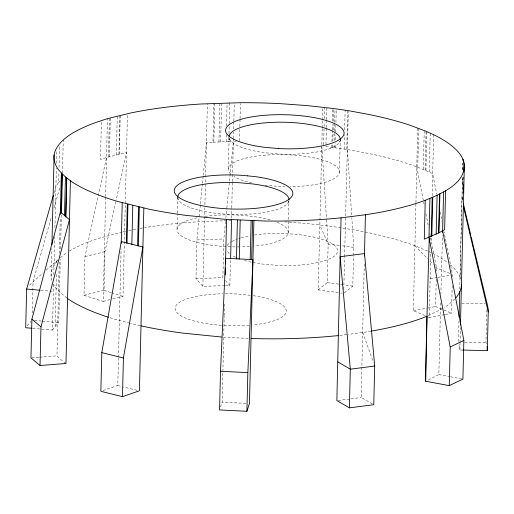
<?xml version="1.0" encoding="UTF-8"?>
<svg xmlns="http://www.w3.org/2000/svg" width="514" height="514" viewBox="0 0 514 514"><rect width="100%" height="100%" fill="white"/><g stroke="black" fill="none" stroke-linecap="round" stroke-linejoin="round"><path stroke-width="0.39" stroke-dasharray="2.57 1.93" d="M105.646 197.408L103.205 301.455L84.007 295.267L84.951 256.595L106.514 157.528L107.465 118.663M105.666 196.605L106.514 157.528L126.521 152.568L116.164 200.152M372.438 403.946L361.162 397.438L364.304 262.339M425.104 315.59L413.378 310.694L415.916 203.473M415.935 202.677L417.696 127.935M462.992 350.06L459.857 349.983L459.908 347.676L459.118 343.802M32.286 313.09L33.057 281.524L51.406 217.114M51.149 276.59L51.837 248.551M32.78 328.35L52.46 330.084L53.597 283.445M53.816 274.682L54.728 236.459M54.934 227.702L56.36 168.065M56.476 163.304L56.784 150.615M52.46 330.084L55.165 326.364L56.463 273.429M56.713 263.001L56.752 261.395L57.774 260.354M53.951 193.206L55.917 186.306L58.68 182.502L58.937 172.19M59.052 167.429L59.553 146.805M65.978 363.494L60.973 359.704L56.945 355.836L59.206 262.179M59.412 253.415L60.254 217.557M55.165 326.364L58.731 322.721L60.279 259.358M62.464 173.224L63.273 139.911M101.367 122.203L100.461 159.481L106.514 157.528M110.857 292.511L104.014 290.307L104.959 251.635L115.991 200.929M108.454 157.033L109.405 118.169M109.379 156.796L110.33 117.931M116.312 154.984L117.263 116.119M118.94 154.296L119.89 115.432M119.293 154.2L120.237 115.335M103.057 390.544L117.796 385.461L118.458 358.187M118.483 357.384L121.105 248.776M112.797 298.846L123.026 296.437L127.466 113.703M177.067 228.884L177.439 213.875M177.458 213.085L177.863 196.496M224.811 285.585L202.895 286.388L195.969 278.601L196.913 239.929L200.344 204.803M202.895 286.388L204.816 207.874M204.9 204.688L205.568 177.6M205.587 176.803L207.386 103.68M203.236 175.268L206.435 142.545L212.963 142.179L213.914 103.314M213.856 142.153L214.807 103.288M218.945 141.986L219.896 103.121M220.634 141.928L221.585 103.063M225.55 221.425L223.834 238.984L222.89 277.656L195.969 278.601M226.154 141.748L226.327 134.61M226.539 125.885L227.104 102.884M220.493 407.094L222.112 402.128L222.838 372.451M222.858 371.648L224.207 316.438M224.226 315.641L224.515 303.69M212.963 142.179L228.807 141.658L228.903 137.694M229 133.73L229.238 124.215M229.257 123.418L229.758 102.794M228.357 168.624L229.148 136.236M225.53 285.572L229.874 285.514L230.503 259.846M232.399 181.474L233.414 139.223M233.433 138.427L233.587 132.079M233.664 128.911L233.838 121.773M233.857 120.976L234.3 102.736M231.518 218.154L231.75 208.581M231.769 207.784L232.379 182.271M239.498 140.778L239.826 127.292M239.845 126.495L240.025 119.357M240.044 118.567L240.411 103.494M288.148 232.881L288.457 220.243M288.476 219.452L288.939 200.492M338.334 292.62L318.211 289.941L321.809 146.092M321.848 144.505L322.233 128.641M322.252 127.845L322.432 120.706M322.451 119.916L322.721 108.814M323.653 144.723L324.083 127.273M324.103 126.483L324.218 121.722M324.295 118.548L324.565 107.445M326.377 128.352L325.927 146.593L347.4 149.516L367.78 153.3A205.298 58.994 1.4 0 1 408.971 164.075L417.76 167.191L432.672 173.591L436.662 193.964M326.396 127.556L326.57 120.417M326.589 119.627L326.878 107.728M318.211 289.941L327.206 282.694L328.15 244.022L326.602 220.133M331.813 147.312L331.871 144.929M331.948 141.761L332.217 130.652M332.237 129.862L332.372 124.311M332.449 121.137L332.764 108.448M332.738 147.422L332.815 144.254M332.892 141.08L333.091 133.145M333.168 129.978L333.303 124.42M333.38 121.253L333.689 108.563M334.055 147.634L334.151 143.669M334.228 140.495L334.447 131.77M334.466 130.98L334.659 123.045M334.678 122.255L335.006 108.769M335.308 147.775L335.424 143.014M335.501 139.847L335.616 135.086M335.693 131.912L335.848 125.57M335.925 122.396L336.259 108.91M339.433 172.62L340.223 140.232A55.615 15.979 1.4 0 1 278.582 153.988L265.031 152.748A55.615 15.979 1.4 0 1 229.257 138.247M344.187 149.092L344.534 134.816M344.65 130.055L345.138 110.227M346.77 149.439L347.721 110.574M343.795 289.446L344.579 257.366M344.598 256.563L348.331 111.448M344.303 292.967L352.797 286.118L353.529 256.133M353.548 255.342L353.741 247.446L351.833 217.987M417.76 167.191L418.711 128.327M423.279 169.414L424.211 131.346M425.11 170.147L426.061 131.282M425.939 170.5L426.883 131.635M429.306 172.042L430.257 133.177M433.623 134.726L432.126 196.714M444.591 314.639L429.229 317.498L430.816 252.528L428.753 251.571M431.098 240.565L431.169 237.378M441.854 309.075L435.583 306.569L436.257 278.948M436.45 271.058L436.527 267.897L429.781 233.414M428.31 380L438.853 374.584L440.665 301.654M445.362 314.497L451.51 313.354L452.204 284.942M452.397 277.052L452.455 274.688L444.019 231.583M458.488 341.508L458.989 320.987M459.754 289.221L462.51 177.022M462.684 169.883L462.838 163.536M462.529 177.362L460.036 277.219L460.705 278.832M462.728 169.434L462.883 163.086M462.632 199.94L462.594 196.785M462.902 184.089L463.075 176.951M463.018 184.076L463.198 176.938M459.857 349.983L460.011 343.564M460.024 342.864L460.403 327.527M486.456 343.693L485.955 342.517L486.745 310.16M60.536 248.975L61.41 214.672M440.864 294.483L442.496 235.553M200.428 204.007L202.375 184.051M202.452 183.254L203.158 176.071M225.858 218.232L226.796 208.652M226.873 207.855L233.356 141.601L236.414 141.581M54.028 207.913L59.701 187.976M339.458 142.211L340.576 140.348M288.174 202.471L288.932 201.231M56.752 261.395L54.047 265.115L52.21 268.899A205.298 58.994 1.4 0 0 51.94 280.464M27.081 325.825L31.071 321.263M58.68 182.502L60.241 180.902M29.414 285.251L43.131 272.741M454.877 298.942L447.932 305.091L444.012 307.674M46.093 270.158L57.947 259.821M60.318 257.752L64.719 254.199A205.298 58.994 1.4 0 1 67.225 252.464M442.708 308.535L427.719 315.904M103.205 301.455L109.713 299.649M84.951 256.595L104.959 251.635M84.007 295.267L104.014 290.307M122.332 231.987L98.527 238.374A205.298 58.994 1.4 0 0 67.887 252.04M123.09 231.814L127.17 230.889M430.173 278.826L437.086 277.541M437.857 277.399L451.684 274.829M413.378 310.694L427.16 308.13M427.924 307.989L435.583 306.569M371.089 331.144A205.298 58.994 1.4 0 1 363.552 332.365L348.441 334.428M351.068 398.87L361.162 397.438M339.793 335.43L347.657 334.518M338.206 400.4L349.212 399.121M31.733 357.795L38.826 357.249M39.61 357.185L56.945 355.836M196.913 239.929L223.834 238.984M228.807 141.658L233.356 141.601M231.461 220.545L198.038 221.759A205.298 58.994 1.4 0 0 144.55 227.651M461.771 303.645L485.325 303.838M464.752 342.35L485.955 342.517M248.256 338.43L223.699 337.158M245.891 403.368L222.112 402.128M284.743 221.875C311.966 223.551 339.105 226.828 365.852 232.199A205.298 58.994 1.4 0 1 407.043 242.974L414.965 245.724L428.066 251.256M40.812 290.307L53.405 291.412M264.993 185.207L277.791 186.376A55.615 15.979 1.4 0 0 284.769 186.627M34.457 320.421L41.505 321.089M42.289 321.16L58.731 322.721M250.337 295.267L236.781 294.027A55.615 15.979 1.4 0 0 225.158 293.745M339.079 245.358L328.15 244.022L319.804 224.978M353.741 247.446L339.722 245.441M327.206 282.694L340.062 284.287M352.797 286.118L343.757 284.82M340.705 284.377L342.992 284.711M340.673 292.954L342.183 293.205M438.853 374.584L449.718 376.627M450.495 376.768L462.915 379.101M140.245 325.677L130.633 323.441M137.135 390.312L123.488 387.042M129.913 323.261L115.04 319.284A205.298 58.994 1.4 0 1 109.161 317.479M117.796 385.461L121.355 386.451M111.615 292.762L123.026 296.437M430.816 252.528L431.323 252.74M443.948 309.916L451.51 313.354M449.756 273.448L436.527 267.897L435.422 266.76M427.854 316.862L429.229 317.498M66.929 298.062L59.534 291.991L56.142 288.181A205.298 58.994 1.4 0 1 53.61 284.332M414.965 245.724L427.68 258.799M429.89 261.073L433.212 264.485M225.383 280.464L229.874 285.514M462.536 199.162L462.028 197.986L462.574 200.325M177.041 196.99L178.956 200.518M228.73 137.437L230.24 140.258M460.036 277.219L459.041 274.964A205.298 58.994 1.4 0 0 450.566 264.948M362.749 332.468L373.382 362.312M440.183 211.993L442.027 221.393M416.745 166.799L423.491 201.282M423.645 202.066L424.108 204.418M425.945 213.824L428.554 227.143M347.4 149.516L351.782 217.191M321.86 146.888L326.551 219.337M128.661 230.58A205.298 58.994 1.4 0 1 132.458 229.816M133.222 229.668A205.298 58.994 1.4 0 1 137.097 228.942M140.078 228.409A205.298 58.994 1.4 0 1 143.798 227.773M432.711 253.434A205.298 58.994 1.4 0 1 447.694 262.615M253.209 295.666A55.615 15.979 1.4 0 1 286.279 311.092A55.615 15.979 1.4 0 1 252.759 324.944M249.052 325.278A55.615 15.979 1.4 0 1 222.266 325.394M221.502 325.336A55.615 15.979 1.4 0 1 175.081 308.336A55.615 15.979 1.4 0 1 222.851 293.777M254.424 235.014A55.615 15.979 1.4 0 1 336.413 247.497A55.615 15.979 1.4 0 1 275.864 265.269L262.313 264.029A55.615 15.979 1.4 0 1 244.542 260.502M238.213 258.401A55.615 15.979 1.4 0 1 236.144 257.546M235.496 257.251A55.615 15.979 1.4 0 1 232.032 255.432M229.366 253.518A55.615 15.979 1.4 0 1 226.77 250.202M227.194 245.538A55.615 15.979 1.4 0 1 231.294 241.805M231.885 241.451A55.615 15.979 1.4 0 1 237.16 239.049M238.573 238.547A55.615 15.979 1.4 0 1 240.507 237.937M241.182 237.738A55.615 15.979 1.4 0 1 249.997 235.72M277.072 222.279A55.615 15.979 1.4 0 1 254.687 246.052M249.508 246.489A55.615 15.979 1.4 0 1 240.443 246.887M239.672 246.9A55.615 15.979 1.4 0 1 181.673 236.151A55.615 15.979 1.4 0 1 196.881 217.833M205.06 216.381A55.615 15.979 1.4 0 1 238.714 215.128L252.265 216.368A55.615 15.979 1.4 0 1 271.482 220.326M230.754 174.13A55.615 15.979 1.4 0 1 270.852 154.791A55.615 15.979 1.4 0 1 338.642 169.067A55.615 15.979 1.4 0 1 290.192 186.646M251.924 182.984A55.615 15.979 1.4 0 1 233.96 176.533M288.778 201.16A55.615 15.979 1.4 0 1 233.105 214.473A55.615 15.979 1.4 0 1 177.972 198.507"/><path stroke-width="0.77" d="M425.733 381.227L426.986 316.2L429.222 238.554M365.448 214.711L364.497 253.575L374.712 366.039L373.768 404.711L349.372 407.859L336.856 400.567L341.058 217.859L366.431 214.608A205.298 58.994 1.4 0 0 425.239 200.299C441.5 193.585 469.089 182.547 463.48 160.297L461.919 157.207A205.298 58.994 1.4 0 0 434.201 134.983L426.061 131.282L409.921 125.21A205.298 58.994 1.4 0 0 368.731 114.436L348.351 110.651L333.689 108.563L307.121 105.582L280.663 103.68A205.298 58.994 1.4 0 0 240.43 102.704L200.916 104.001A205.298 58.994 1.4 0 0 130.042 113.131L107.465 118.663L101.406 120.617A205.298 58.994 1.4 0 0 67.597 136.441C62.4 140.328 57.529 145.012 55.088 151.142A205.298 58.994 1.4 0 0 59.02 170.423L65.439 176.977L71.703 181.686A205.298 58.994 1.4 0 0 117.918 201.52L149.677 209.339A205.298 58.994 1.4 0 0 185.644 215.327L224.438 219.266L264.562 221.001A205.298 58.994 1.4 0 0 330.232 218.842L341.058 217.859M364.445 255.966L364.497 253.575L340.107 256.724L350.317 369.187L349.372 407.859M461.444 285.013C461.411 289.845 458.835 294.233 455.892 297.902M463.429 203.55L463.371 206.12L488.242 311.979L487.298 350.651L462.992 350.06M487.298 350.651L487.028 346.481M488.242 311.979L488.3 309.415L487.407 305.02L471.171 236.909M53.295 195.506L26.644 289.061L25.7 327.726L31.996 328.285M61.333 173.115L60.382 211.98L31.894 319.188L30.949 357.86L40.028 365.512L65.978 363.494L70.418 180.767M40.028 365.512L40.979 326.846L69.467 219.632L60.382 211.98L60.331 214.37M51.927 244.69L54.118 154.971M61.057 212.732L62.001 173.867M61.462 213.098L62.406 174.233M64.488 215.841L65.439 176.977M65.696 216.857L66.64 177.992M65.856 216.992L66.801 178.127M122.467 396.654L123.411 357.988L142.898 246.958L121.278 241.606L101.798 352.636L100.853 391.308L122.467 396.654L139.422 390.807L143.843 208.093M121.24 243.199L122.229 202.741M126.36 243.019L127.311 204.154M127.003 243.18L127.954 204.315M131.841 244.368L132.792 205.504M137.604 245.788L138.555 206.924M138.375 245.975L139.326 207.11M246.9 411.296L247.844 372.624L252.959 259.628L225.627 258.266L220.512 371.262L219.568 409.934L246.9 411.296L249.451 403.471L253.91 220.763M225.216 275.003L225.395 267.833M225.492 263.849L226.578 219.401M230.619 258.574L231.57 219.709M236.459 258.94L237.41 220.076M239.248 259.082L240.199 220.217M250.183 259.538L251.134 220.673M251.648 259.596L252.599 220.731M425.239 200.299L424.288 239.164L438.95 232.803L444.636 229.636L445.587 190.771M429.935 198.449L428.984 237.314L450.213 346.969L449.268 385.641L425.399 381.17L426.986 316.2L422.36 318.057A205.298 58.994 1.4 0 1 371.089 331.144M431.246 236.408L432.197 197.543M431.824 236.138L432.775 197.273M436.155 234.108L437.106 195.243M438.615 232.958L439.566 194.093M438.95 232.803L439.894 193.939M442.586 232.367L443.582 191.908M459.086 317.042L459.709 291.676M462.941 160.709L462.979 159.122M463.422 162.675L463.48 160.297M463.544 162.662L463.583 161.075M463.365 192.878L463.525 184.5M463.891 171.464L464.052 163.086M460.46 325.118L464.38 164.686M442.631 230.773L463.859 340.429L462.915 379.101L449.268 385.641M463.859 340.429L450.213 346.969M374.712 366.039L350.317 369.187L337.801 361.901M338.443 335.597L327.354 336.606A205.298 58.994 1.4 0 1 261.69 338.758L251.038 338.501M247.844 372.624L220.512 371.262M221.56 337.023L182.766 333.091A205.298 58.994 1.4 0 1 146.798 327.097L141.009 325.837M26.644 289.061L40.028 290.237M123.411 357.988L101.798 352.636M67.565 298.525L68.825 299.444A205.298 58.994 1.4 0 0 108.441 317.254M40.979 326.846L31.894 319.188M463.307 203.435L470.805 235.348M177.863 196.496A55.615 15.979 1.4 0 1 239.505 182.74L253.055 183.98A55.615 15.979 1.4 0 1 288.996 199.824M229.148 136.236A55.615 15.979 1.4 0 1 286.144 122.287A55.615 15.979 1.4 0 1 340.287 139.564M247.324 175.839L240.07 175.216A59.303 17.039 1.4 0 0 177.471 196.277A59.303 17.039 1.4 0 0 274.817 205.182A59.303 17.039 1.4 0 0 254.52 176.54L247.324 175.839M278.337 148.546L263.9 147.222A59.251 17.026 1.4 0 1 243.623 118.605A59.251 17.026 1.4 0 1 340.885 127.504A59.251 17.026 1.4 0 1 278.337 148.546"/></g></svg>
